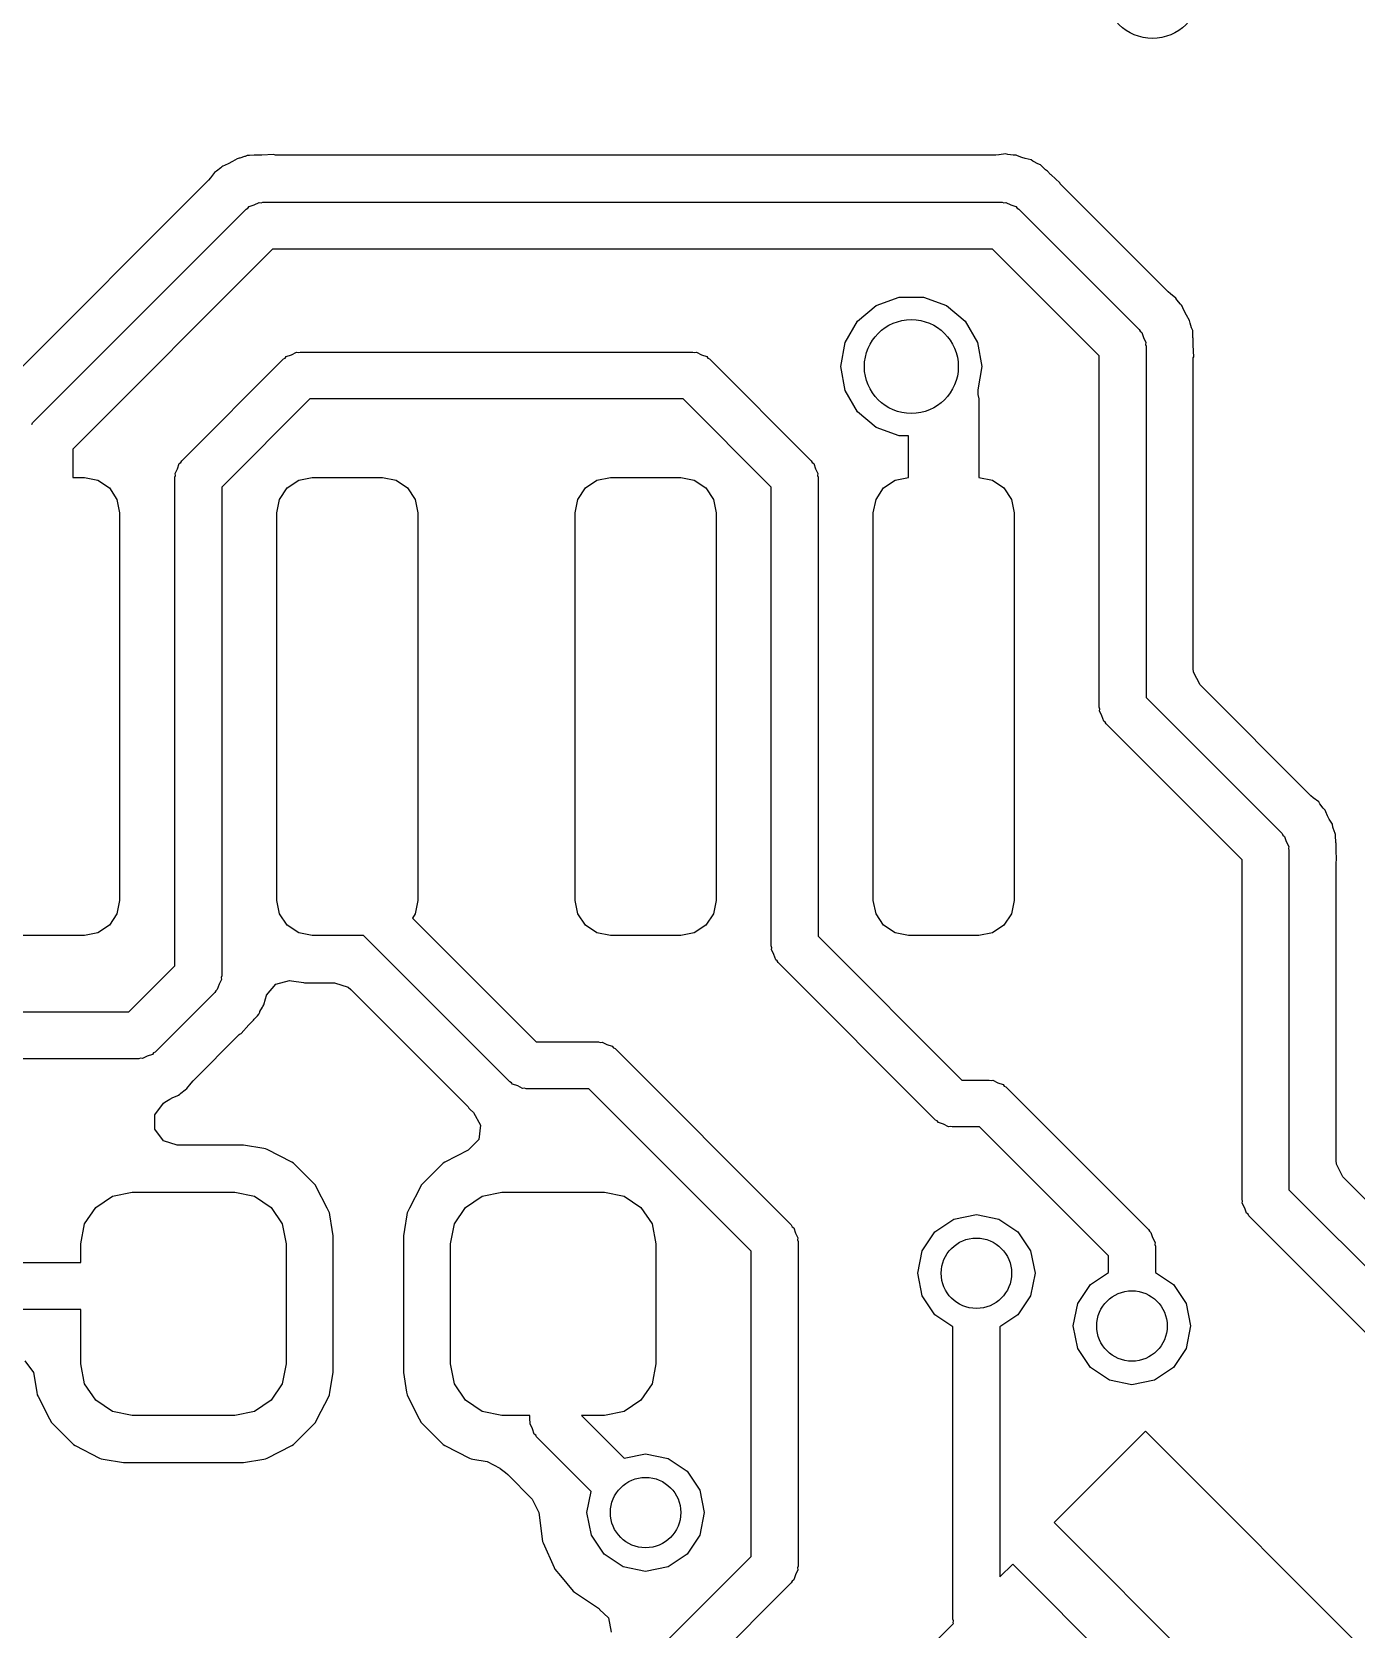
# Model space of a CAD drawing. Extents: x 0.04 to 2.01, y 0.04 to 5.04.
# Drawn here: x 0.8407 to 1.0628, y 1.8095 to 2.0773 of the extents above; entities that cross this region are included whole.
import ezdxf

# ---------------------------------------------------------------- set-up
doc = ezdxf.new("R2010")
doc.units = 0
doc.header["$MEASUREMENT"] = 0
doc.layers.add('BLACK', color=7, linetype='CONTINUOUS')

msp = doc.modelspace()

# ---------------------------------------------------------------- linework, layer by layer
at = {"layer": 'BLACK', "linetype": 'CONTINUOUS'}
for p, q in [((0.876386, 2.05637), (0.875562, 2.05611)), ((0.876472, 2.0564), (0.876386, 2.05637)), ((0.876803, 2.05654), (0.876472, 2.0564)), ((0.876472, 2.0564), (0.876472, 2.0564)), ((0.877162, 2.05656), (0.876803, 2.05654)), ((0.877216, 2.05656), (0.877162, 2.05656)), ((0.87797, 2.05659), (0.877216, 2.05656)), ((0.878174, 2.0566), (0.87797, 2.05659)), ((0.878349, 2.05663), (0.878174, 2.0566)), ((0.879115, 2.05663), (0.878349, 2.05663)), ((0.879261, 2.05664), (0.879115, 2.05663)), ((0.881207, 2.05671), (0.879261, 2.05664)), ((0.881393, 2.05665), (0.881207, 2.05671)), ((0.881555, 2.05663), (0.881393, 2.05665)), ((1.00233, 2.05663), (0.881555, 2.05663)), ((1.00286, 2.05667), (1.00233, 2.05663)), ((1.0029, 2.05668), (1.00286, 2.05667)), ((1.00399, 2.05682), (1.0029, 2.05668)), ((1.00434, 2.05674), (1.00399, 2.05682)), ((1.00435, 2.05674), (1.00434, 2.05674)), ((1.00434, 2.05674), (1.00434, 2.05674)), ((1.00525, 2.05663), (1.00435, 2.05674)), ((1.0055, 2.05663), (1.00525, 2.05663)), ((1.00574, 2.05661), (1.0055, 2.05663)), ((1.006, 2.05651), (1.00574, 2.05661)), ((1.00672, 2.05622), (1.006, 2.05651)), ((1.006, 2.05651), (1.006, 2.05651)), ((0.871364, 2.05372), (0.870669, 2.0528)), ((0.871678, 2.05391), (0.871364, 2.05372)), ((0.872389, 2.05447), (0.871678, 2.05391)), ((0.872561, 2.05465), (0.872389, 2.05447)), ((0.872753, 2.0548), (0.872561, 2.05465)), ((0.873006, 2.05491), (0.872753, 2.0548)), ((0.873717, 2.05522), (0.873006, 2.05491)), ((0.873006, 2.05491), (0.873006, 2.05491)), ((0.874223, 2.05548), (0.873717, 2.05522)), ((0.874335, 2.05555), (0.874223, 2.05548)), ((0.875116, 2.05603), (0.874335, 2.05555)), ((0.87547, 2.0561), (0.875116, 2.05603)), ((0.875562, 2.05611), (0.87547, 2.0561)), ((0.87547, 2.0561), (0.87547, 2.0561)), ((1.00726, 2.05605), (1.00672, 2.05622)), ((1.00828, 2.05581), (1.00726, 2.05605)), ((1.00858, 2.0556), (1.00828, 2.05581)), ((1.00866, 2.05555), (1.00858, 2.0556)), ((1.00858, 2.0556), (1.00858, 2.0556)), ((1.00942, 2.05514), (1.00866, 2.05555)), ((1.00984, 2.05498), (1.00942, 2.05514)), ((1.0101, 2.05473), (1.00984, 2.05498)), ((1.01069, 2.05418), (1.0101, 2.05473)), ((1.01085, 2.05405), (1.01069, 2.05418)), ((1.01099, 2.05395), (1.01085, 2.05405)), ((1.01154, 2.0534), (1.01099, 2.05395)), ((0.870322, 2.05241), (0.836947, 2.01903)), ((0.870669, 2.0528), (0.870322, 2.05241)), ((1.01164, 2.0533), (1.01154, 2.0534)), ((1.01307, 2.05198), (1.01164, 2.0533)), ((1.01316, 2.0518), (1.01307, 2.05198)), ((1.01326, 2.05168), (1.01316, 2.0518)), ((1.03123, 2.03371), (1.01326, 2.05168)), ((0.877135, 2.04799), (0.878012, 2.04827)), ((0.878012, 2.04827), (0.878833, 2.04869)), ((0.878833, 2.04869), (0.879147, 2.04864)), ((0.879147, 2.04864), (0.879449, 2.04874)), ((0.879449, 2.04874), (1.00341, 2.04874)), ((1.00341, 2.04874), (1.00371, 2.04864)), ((1.00371, 2.04864), (1.00402, 2.04869)), ((1.00402, 2.04869), (1.00484, 2.04827)), ((1.00484, 2.04827), (1.00572, 2.04799)), ((0.840838, 2.01176), (0.876665, 2.04759)), ((0.876665, 2.04759), (0.876948, 2.04773)), ((0.876948, 2.04773), (0.877135, 2.04799)), ((1.00572, 2.04799), (1.00591, 2.04773)), ((1.00591, 2.04773), (1.00619, 2.04759)), ((1.00619, 2.04759), (1.02641, 2.02737)), ((0.88108, 2.04087), (0.847559, 2.00735)), ((1.00178, 2.04087), (0.88108, 2.04087)), ((1.01969, 2.02296), (1.00178, 2.04087)), ((0.982283, 2.03141), (0.986138, 2.03281)), ((0.986138, 2.03281), (0.99024, 2.03281)), ((0.99024, 2.03281), (0.994094, 2.03141)), ((1.03162, 2.03337), (1.03123, 2.03371)), ((1.03254, 2.03267), (1.03162, 2.03337)), ((1.03273, 2.03237), (1.03254, 2.03267)), ((1.03273, 2.03236), (1.03273, 2.03237)), ((1.03273, 2.03237), (1.03273, 2.03237)), ((1.03329, 2.03165), (1.03273, 2.03236)), ((0.979141, 2.02877), (0.982283, 2.03141)), ((0.994094, 2.03141), (0.997237, 2.02877)), ((1.03347, 2.03148), (1.03329, 2.03165)), ((1.03362, 2.03128), (1.03347, 2.03148)), ((1.03373, 2.03103), (1.03362, 2.03128)), ((1.03404, 2.03032), (1.03373, 2.03103)), ((1.03373, 2.03103), (1.03373, 2.03103)), ((1.0343, 2.02981), (1.03404, 2.03032)), ((1.03485, 2.02892), (1.0343, 2.02981)), ((0.97709, 2.02522), (0.979141, 2.02877)), ((0.997237, 2.02877), (0.999288, 2.02522)), ((1.02641, 2.02737), (1.02655, 2.02709)), ((1.02655, 2.02709), (1.02681, 2.0269)), ((1.02681, 2.0269), (1.02709, 2.02603)), ((1.03493, 2.02847), (1.03485, 2.02892)), ((1.03518, 2.02765), (1.03493, 2.02847)), ((1.03522, 2.02756), (1.03518, 2.02765)), ((1.03536, 2.02723), (1.03522, 2.02756)), ((1.03522, 2.02756), (1.03522, 2.02756)), ((1.03538, 2.02687), (1.03536, 2.02723)), ((1.03541, 2.02607), (1.03538, 2.02687)), ((1.03538, 2.02687), (1.03538, 2.02687)), ((0.976378, 2.02118), (0.97709, 2.02522)), ((0.999288, 2.02522), (1, 2.02118)), ((1.02709, 2.02603), (1.02751, 2.0252)), ((1.02751, 2.0252), (1.02746, 2.02489)), ((1.02746, 2.02489), (1.02756, 2.02459)), ((1.02756, 2.02459), (1.02756, 1.96569)), ((1.03542, 2.02586), (1.03541, 2.02607)), ((1.03545, 2.02569), (1.03542, 2.02586)), ((1.03545, 2.02492), (1.03545, 2.02569)), ((1.03546, 2.02478), (1.03545, 2.02492)), ((1.03553, 2.02283), (1.03546, 2.02478)), ((0.865838, 2.0054), (0.882909, 2.02247)), ((0.882909, 2.02247), (0.883192, 2.02261)), ((0.883192, 2.02261), (0.883379, 2.02287)), ((0.883379, 2.02287), (0.884256, 2.02316)), ((0.884256, 2.02316), (0.885077, 2.02357)), ((0.885077, 2.02357), (0.885391, 2.02352)), ((0.885391, 2.02352), (0.885693, 2.02362)), ((0.885693, 2.02362), (0.951551, 2.02362)), ((0.951551, 2.02362), (0.951853, 2.02352)), ((0.951853, 2.02352), (0.952167, 2.02357)), ((0.952167, 2.02357), (0.952988, 2.02316)), ((0.952988, 2.02316), (0.953865, 2.02287)), ((0.953865, 2.02287), (0.954052, 2.02261)), ((0.954052, 2.02261), (0.954335, 2.02247)), ((0.954335, 2.02247), (0.971406, 2.0054)), ((1.01969, 1.96406), (1.01969, 2.02296)), ((1.03545, 2.02248), (1.03546, 2.02264)), ((1.03545, 1.97057), (1.03545, 2.02248)), ((1.03546, 2.02264), (1.03553, 2.02283)), ((0.97709, 2.01714), (0.976378, 2.02118)), ((1, 2.02118), (0.999315, 2.0173)), ((0.979141, 2.01359), (0.97709, 2.01714)), ((0.999315, 2.0173), (0.999326, 2.01728)), ((0.999326, 2.01728), (0.999326, 2.0165)), ((0.999326, 2.0165), (0.999528, 2.01575)), ((0.887324, 2.01575), (0.872559, 2.00098)), ((0.94992, 2.01575), (0.887324, 2.01575)), ((0.964685, 2.00098), (0.94992, 2.01575)), ((0.982283, 2.01095), (0.979141, 2.01359)), ((0.999528, 2.01575), (0.999528, 2.00256)), ((0.840694, 2.01148), (0.840838, 2.01176)), ((0.986138, 2.00955), (0.982283, 2.01095)), ((0.987717, 2.00955), (0.986138, 2.00955)), ((0.987717, 2.00256), (0.987717, 2.00955)), ((0.847559, 2.00735), (0.847559, 2.00256)), ((0.865694, 2.00511), (0.865838, 2.0054)), ((0.971406, 2.0054), (0.97155, 2.00511)), ((0.864685, 2.00261), (0.864783, 2.00292)), ((0.864734, 2.00323), (0.865152, 2.00405)), ((0.864783, 2.00292), (0.864734, 2.00323)), ((0.865152, 2.00405), (0.865437, 2.00493)), ((0.865437, 2.00493), (0.865694, 2.00511)), ((0.97155, 2.00511), (0.971807, 2.00493)), ((0.971807, 2.00493), (0.972092, 2.00405)), ((0.972092, 2.00405), (0.972511, 2.00323)), ((0.972511, 2.00323), (0.972461, 2.00292)), ((0.972461, 2.00292), (0.972559, 2.00261)), ((0.847559, 2.00256), (0.849528, 2.00256)), ((0.849528, 2.00256), (0.851788, 2.00211)), ((0.851788, 2.00211), (0.853703, 2.00083)), ((0.853703, 2.00083), (0.854984, 1.99891)), ((0.864685, 1.92069), (0.864685, 2.00261)), ((0.872559, 2.00098), (0.872559, 1.91906)), ((0.882261, 1.99891), (0.883541, 2.00083)), ((0.883541, 2.00083), (0.885457, 2.00211)), ((0.885457, 2.00211), (0.887717, 2.00256)), ((0.887717, 2.00256), (0.899528, 2.00256)), ((0.899528, 2.00256), (0.901788, 2.00211)), ((0.901788, 2.00211), (0.903703, 2.00083)), ((0.903703, 2.00083), (0.904984, 1.99891)), ((0.932261, 1.99891), (0.933541, 2.00083)), ((0.933541, 2.00083), (0.935457, 2.00211)), ((0.935457, 2.00211), (0.937717, 2.00256)), ((0.937717, 2.00256), (0.949528, 2.00256)), ((0.949528, 2.00256), (0.951788, 2.00211)), ((0.951788, 2.00211), (0.953703, 2.00083)), ((0.953703, 2.00083), (0.954984, 1.99891)), ((0.964685, 1.92406), (0.964685, 2.00098)), ((0.972559, 2.00261), (0.972559, 1.92569)), ((0.982261, 1.99891), (0.983541, 2.00083)), ((0.983541, 2.00083), (0.985457, 2.00211)), ((0.985457, 2.00211), (0.987717, 2.00256)), ((0.999528, 2.00256), (1.00179, 2.00211)), ((1.00179, 2.00211), (1.0037, 2.00083)), ((1.0037, 2.00083), (1.00498, 1.99891)), ((0.854984, 1.99891), (0.855433, 1.99665)), ((0.881811, 1.99665), (0.882261, 1.99891)), ((0.904984, 1.99891), (0.905433, 1.99665)), ((0.931811, 1.99665), (0.932261, 1.99891)), ((0.954984, 1.99891), (0.955433, 1.99665)), ((0.981811, 1.99665), (0.982261, 1.99891)), ((1.00498, 1.99891), (1.00543, 1.99665)), ((0.855433, 1.99665), (0.855433, 1.93169)), ((0.881811, 1.93169), (0.881811, 1.99665)), ((0.905433, 1.99665), (0.905433, 1.93169)), ((0.931811, 1.93169), (0.931811, 1.99665)), ((0.955433, 1.99665), (0.955433, 1.93169)), ((0.981811, 1.93169), (0.981811, 1.99665)), ((1.00543, 1.99665), (1.00543, 1.93169)), ((1.0355, 1.96996), (1.03545, 1.97057)), ((1.03659, 1.96781), (1.0355, 1.96996)), ((1.02756, 1.96569), (1.05036, 1.94289)), ((1.05518, 1.94923), (1.03659, 1.96781)), ((1.01978, 1.96375), (1.01969, 1.96406)), ((1.01973, 1.96344), (1.01978, 1.96375)), ((1.02015, 1.96262), (1.01973, 1.96344)), ((1.02044, 1.96174), (1.02015, 1.96262)), ((1.02069, 1.96155), (1.02044, 1.96174)), ((1.02084, 1.96127), (1.02069, 1.96155)), ((1.04364, 1.93847), (1.02084, 1.96127)), ((1.05557, 1.94888), (1.05518, 1.94923)), ((1.05649, 1.94819), (1.05557, 1.94888)), ((1.05668, 1.94788), (1.05649, 1.94819)), ((1.05668, 1.94787), (1.05668, 1.94788)), ((1.05668, 1.94788), (1.05668, 1.94788)), ((1.05724, 1.94716), (1.05668, 1.94787)), ((1.05742, 1.94699), (1.05724, 1.94716)), ((1.05757, 1.9468), (1.05742, 1.94699)), ((1.05768, 1.94655), (1.05757, 1.9468)), ((1.05799, 1.94584), (1.05768, 1.94655)), ((1.05768, 1.94655), (1.05768, 1.94655)), ((1.05825, 1.94533), (1.05799, 1.94584)), ((1.0588, 1.94444), (1.05825, 1.94533)), ((1.05888, 1.94399), (1.0588, 1.94444)), ((1.05914, 1.94317), (1.05888, 1.94399)), ((1.05036, 1.94289), (1.0505, 1.94261)), ((1.0505, 1.94261), (1.05076, 1.94242)), ((1.05076, 1.94242), (1.05104, 1.94154)), ((1.05104, 1.94154), (1.05146, 1.94072)), ((1.05917, 1.94308), (1.05914, 1.94317)), ((1.05931, 1.94275), (1.05917, 1.94308)), ((1.05917, 1.94308), (1.05917, 1.94308)), ((1.05933, 1.94239), (1.05931, 1.94275)), ((1.05936, 1.94158), (1.05933, 1.94239)), ((1.05933, 1.94239), (1.05933, 1.94239)), ((1.05937, 1.94138), (1.05936, 1.94158)), ((1.0594, 1.9412), (1.05937, 1.94138)), ((1.0594, 1.94044), (1.0594, 1.9412)), ((1.04364, 1.88156), (1.04364, 1.93847)), ((1.05146, 1.94072), (1.05141, 1.94041)), ((1.05141, 1.94041), (1.05151, 1.9401)), ((1.05151, 1.9401), (1.05151, 1.88319)), ((1.05941, 1.94029), (1.0594, 1.94044)), ((1.05948, 1.93835), (1.05941, 1.94029)), ((1.0594, 1.938), (1.05942, 1.93816)), ((1.0594, 1.88808), (1.0594, 1.938)), ((1.05942, 1.93816), (1.05948, 1.93835)), ((0.855433, 1.93169), (0.854984, 1.92943)), ((0.882261, 1.92943), (0.881811, 1.93169)), ((0.905433, 1.93169), (0.904984, 1.92943)), ((0.932261, 1.92943), (0.931811, 1.93169)), ((0.955433, 1.93169), (0.954984, 1.92943)), ((0.982261, 1.92943), (0.981811, 1.93169)), ((1.00543, 1.93169), (1.00498, 1.92943)), ((0.854984, 1.92943), (0.853703, 1.92752)), ((0.883541, 1.92752), (0.882261, 1.92943)), ((0.904984, 1.92943), (0.904514, 1.92873)), ((0.904514, 1.92873), (0.925253, 1.90799)), ((0.933541, 1.92752), (0.932261, 1.92943)), ((0.954984, 1.92943), (0.953703, 1.92752)), ((0.983541, 1.92752), (0.982261, 1.92943)), ((1.00498, 1.92943), (1.0037, 1.92752)), ((0.849528, 1.92579), (0.837717, 1.92579)), ((0.851788, 1.92624), (0.849528, 1.92579)), ((0.853703, 1.92752), (0.851788, 1.92624)), ((0.885457, 1.92624), (0.883541, 1.92752)), ((0.887717, 1.92579), (0.885457, 1.92624)), ((0.896322, 1.92579), (0.887717, 1.92579)), ((0.920838, 1.90127), (0.896322, 1.92579)), ((0.935457, 1.92624), (0.933541, 1.92752)), ((0.937717, 1.92579), (0.935457, 1.92624)), ((0.949528, 1.92579), (0.937717, 1.92579)), ((0.951788, 1.92624), (0.949528, 1.92579)), ((0.953703, 1.92752), (0.951788, 1.92624)), ((0.972559, 1.92569), (0.99667, 1.90157)), ((0.985457, 1.92624), (0.983541, 1.92752)), ((0.987717, 1.92579), (0.985457, 1.92624)), ((0.999528, 1.92579), (0.987717, 1.92579)), ((1.00179, 1.92624), (0.999528, 1.92579)), ((1.0037, 1.92752), (1.00179, 1.92624)), ((0.964783, 1.92375), (0.964685, 1.92406)), ((0.964734, 1.92344), (0.964783, 1.92375)), ((0.965152, 1.92262), (0.964734, 1.92344)), ((0.965437, 1.92174), (0.965152, 1.92262)), ((0.856991, 1.91299), (0.864685, 1.92069)), ((0.965694, 1.92155), (0.965437, 1.92174)), ((0.965838, 1.92127), (0.965694, 1.92155)), ((0.992255, 1.89485), (0.965838, 1.92127)), ((0.872092, 1.91762), (0.871807, 1.91674)), ((0.872511, 1.91844), (0.872092, 1.91762)), ((0.872559, 1.91906), (0.872461, 1.91875)), ((0.872461, 1.91875), (0.872511, 1.91844)), ((0.880061, 1.9158), (0.881601, 1.91765)), ((0.881601, 1.91765), (0.883936, 1.91824)), ((0.883936, 1.91824), (0.884244, 1.91821)), ((0.884244, 1.91821), (0.886269, 1.91791)), ((0.886269, 1.91791), (0.886269, 1.91791)), ((0.886269, 1.91791), (0.886409, 1.91789)), ((0.886409, 1.91789), (0.891438, 1.91789)), ((0.891438, 1.91789), (0.893729, 1.91715)), ((0.893729, 1.91715), (0.894194, 1.91675)), ((0.871406, 1.91627), (0.861406, 1.90627)), ((0.87155, 1.91655), (0.871406, 1.91627)), ((0.871807, 1.91674), (0.87155, 1.91655)), ((0.879626, 1.91418), (0.879868, 1.9152)), ((0.879868, 1.9152), (0.88004, 1.91574)), ((0.88004, 1.91574), (0.880061, 1.9158)), ((0.894194, 1.91675), (0.913767, 1.89718)), ((0.702126, 1.91299), (0.856991, 1.91299)), ((0.877866, 1.91161), (0.878001, 1.91177)), ((0.878001, 1.91177), (0.878551, 1.91236)), ((0.878551, 1.91236), (0.878795, 1.91262)), ((0.878551, 1.91236), (0.878551, 1.91236)), ((0.878795, 1.91262), (0.878929, 1.91296)), ((0.878929, 1.91296), (0.878963, 1.91304)), ((0.878929, 1.91296), (0.878929, 1.91296)), ((0.878963, 1.91304), (0.879369, 1.91381)), ((0.879369, 1.91381), (0.879422, 1.91388)), ((0.879422, 1.91388), (0.879626, 1.91418)), ((0.879422, 1.91388), (0.879422, 1.91388)), ((0.867749, 1.90145), (0.875498, 1.9092)), ((0.875498, 1.9092), (0.875621, 1.90931)), ((0.875621, 1.90931), (0.875798, 1.90939)), ((0.875798, 1.90939), (0.877121, 1.91082)), ((0.877121, 1.91082), (0.877223, 1.91092)), ((0.877223, 1.91092), (0.877766, 1.91147)), ((0.877766, 1.91147), (0.877866, 1.91161)), ((0.925253, 1.90799), (0.935714, 1.90799)), ((0.935714, 1.90799), (0.936016, 1.90789)), ((0.936016, 1.90789), (0.936329, 1.90794)), ((0.936329, 1.90794), (0.937151, 1.90753)), ((0.937151, 1.90753), (0.938028, 1.90724)), ((0.938028, 1.90724), (0.938214, 1.90698)), ((0.938214, 1.90698), (0.938497, 1.90684)), ((0.938497, 1.90684), (0.968059, 1.87728)), ((0.858622, 1.90512), (0.703757, 1.90512)), ((0.858924, 1.90522), (0.858622, 1.90512)), ((0.859238, 1.90517), (0.858924, 1.90522)), ((0.860059, 1.90559), (0.859238, 1.90517)), ((0.860936, 1.90587), (0.860059, 1.90559)), ((0.861123, 1.90613), (0.860936, 1.90587)), ((0.861406, 1.90627), (0.861123, 1.90613)), ((0.866707, 1.90014), (0.867402, 1.90105)), ((0.867402, 1.90105), (0.867749, 1.90145)), ((0.921121, 1.90113), (0.920838, 1.90127)), ((0.921308, 1.90087), (0.921121, 1.90113)), ((0.99667, 1.90157), (1.00126, 1.90157)), ((1.00126, 1.90157), (1.00156, 1.90148)), ((1.00156, 1.90148), (1.00187, 1.90153)), ((1.00187, 1.90153), (1.00269, 1.90111)), ((1.00269, 1.90111), (1.00357, 1.90082)), ((0.863018, 1.89787), (0.863848, 1.89838)), ((0.863848, 1.89838), (0.864354, 1.89864)), ((0.864354, 1.89864), (0.865065, 1.89895)), ((0.865065, 1.89895), (0.865317, 1.89905)), ((0.865065, 1.89895), (0.865065, 1.89895)), ((0.865317, 1.89905), (0.86551, 1.89921)), ((0.86551, 1.89921), (0.865682, 1.89938)), ((0.865682, 1.89938), (0.866392, 1.89995)), ((0.866392, 1.89995), (0.866707, 1.90014)), ((0.922185, 1.90059), (0.921308, 1.90087)), ((0.923006, 1.90017), (0.922185, 1.90059)), ((0.92332, 1.90022), (0.923006, 1.90017)), ((0.923622, 1.90012), (0.92332, 1.90022)), ((0.934083, 1.90012), (0.923622, 1.90012)), ((0.961339, 1.87286), (0.934083, 1.90012)), ((1.00357, 1.90082), (1.00376, 1.90057)), ((1.00376, 1.90057), (1.00404, 1.90042)), ((1.00404, 1.90042), (1.02797, 1.8765)), ((0.861356, 1.89575), (0.862772, 1.8977)), ((0.861356, 1.89334), (0.861356, 1.89575)), ((0.862772, 1.8977), (0.863018, 1.89787)), ((0.913767, 1.89718), (0.913873, 1.89706)), ((0.913873, 1.89706), (0.91396, 1.89688)), ((0.91396, 1.89688), (0.914224, 1.89663)), ((0.914224, 1.89663), (0.914768, 1.89613)), ((0.914768, 1.89613), (0.915941, 1.89403)), ((0.862772, 1.89139), (0.861356, 1.89334)), ((0.915941, 1.89403), (0.915654, 1.89163)), ((0.992538, 1.89471), (0.992255, 1.89485)), ((0.992725, 1.89445), (0.992538, 1.89471)), ((0.993602, 1.89417), (0.992725, 1.89445)), ((0.994423, 1.89375), (0.993602, 1.89417)), ((0.994737, 1.8938), (0.994423, 1.89375)), ((0.995039, 1.8937), (0.994737, 1.8938)), ((0.999626, 1.8937), (0.995039, 1.8937)), ((1.02124, 1.87208), (0.999626, 1.8937)), ((0.865063, 1.89065), (0.862772, 1.89139)), ((0.876033, 1.89065), (0.865063, 1.89065)), ((0.876185, 1.89063), (0.876033, 1.89065)), ((0.879595, 1.89009), (0.876185, 1.89063)), ((0.876185, 1.89063), (0.876185, 1.89063)), ((0.915654, 1.89163), (0.913886, 1.8898)), ((0.879596, 1.89009), (0.879595, 1.89009)), ((0.879898, 1.89004), (0.879596, 1.89009)), ((0.880172, 1.8899), (0.879898, 1.89004)), ((0.884284, 1.8878), (0.880172, 1.8899)), ((0.880172, 1.8899), (0.880172, 1.8899)), ((0.884557, 1.88766), (0.884284, 1.8878)), ((0.884284, 1.8878), (0.884284, 1.8878)), ((0.888254, 1.88397), (0.884557, 1.88766)), ((0.909695, 1.88766), (0.905998, 1.88397)), ((0.909968, 1.8878), (0.909695, 1.88766)), ((0.913886, 1.8898), (0.909968, 1.8878)), ((0.909968, 1.8878), (0.909968, 1.8878)), ((1.05945, 1.88747), (1.0594, 1.88808)), ((1.06055, 1.88532), (1.05945, 1.88747)), ((1.11196, 1.83391), (1.06055, 1.88532)), ((0.854214, 1.8821), (0.85751, 1.88276)), ((0.85751, 1.88276), (0.874734, 1.88276)), ((0.874734, 1.88276), (0.87803, 1.8821)), ((0.888393, 1.88369), (0.888254, 1.88397)), ((0.89024, 1.88007), (0.888393, 1.88369)), ((0.888393, 1.88369), (0.888393, 1.88369)), ((0.905859, 1.88369), (0.904012, 1.88007)), ((0.905998, 1.88397), (0.905859, 1.88369)), ((0.905859, 1.88369), (0.905859, 1.88369)), ((0.916222, 1.8821), (0.919518, 1.88276)), ((0.919518, 1.88276), (0.936742, 1.88276)), ((0.936742, 1.88276), (0.940038, 1.8821)), ((1.05151, 1.88319), (1.11471, 1.81999)), ((0.849553, 1.87744), (0.85142, 1.88023)), ((0.85142, 1.88023), (0.854214, 1.8821)), ((0.87803, 1.8821), (0.880824, 1.88023)), ((0.880824, 1.88023), (0.882691, 1.87744)), ((0.890628, 1.87931), (0.89024, 1.88007)), ((0.904012, 1.88007), (0.903624, 1.87931)), ((0.911561, 1.87744), (0.913428, 1.88023)), ((0.913428, 1.88023), (0.916222, 1.8821)), ((0.940038, 1.8821), (0.942832, 1.88023)), ((0.942832, 1.88023), (0.944699, 1.87744)), ((1.04373, 1.88126), (1.04364, 1.88156)), ((1.04368, 1.88095), (1.04373, 1.88126)), ((1.0441, 1.88012), (1.04368, 1.88095)), ((1.04439, 1.87925), (1.0441, 1.88012)), ((0.848898, 1.87414), (0.849553, 1.87744)), ((0.882691, 1.87744), (0.883346, 1.87414)), ((0.890676, 1.87901), (0.890628, 1.87931)), ((0.890676, 1.879), (0.890676, 1.87901)), ((0.891067, 1.87653), (0.890676, 1.879)), ((0.903576, 1.879), (0.903185, 1.87653)), ((0.903624, 1.87931), (0.903576, 1.87901)), ((0.903576, 1.87901), (0.903576, 1.879)), ((0.910906, 1.87414), (0.911561, 1.87744)), ((0.944699, 1.87744), (0.945354, 1.87414)), ((0.968059, 1.87728), (0.968204, 1.87699)), ((0.968204, 1.87699), (0.968461, 1.87681)), ((0.992137, 1.87614), (0.99533, 1.87827)), ((0.99533, 1.87827), (0.999097, 1.87902)), ((0.999097, 1.87902), (1.00286, 1.87827)), ((1.00286, 1.87827), (1.00606, 1.87614)), ((1.04464, 1.87906), (1.04439, 1.87925)), ((1.04479, 1.87878), (1.04464, 1.87906)), ((1.10915, 1.81442), (1.04479, 1.87878)), ((0.89124, 1.87544), (0.891067, 1.87653)), ((0.89124, 1.85267), (0.89124, 1.87544)), ((0.903185, 1.87653), (0.903012, 1.87544)), ((0.903012, 1.87544), (0.903012, 1.85267)), ((0.968461, 1.87681), (0.968746, 1.87593)), ((0.968746, 1.87593), (0.969164, 1.87511)), ((0.969164, 1.87511), (0.969114, 1.8748)), ((0.969114, 1.8748), (0.969213, 1.87449)), ((0.969213, 1.87449), (0.969213, 1.82009)), ((0.990003, 1.87294), (0.992137, 1.87614)), ((1.00606, 1.87614), (1.00819, 1.87294)), ((1.02797, 1.8765), (1.02811, 1.87621)), ((1.02811, 1.87621), (1.02837, 1.87603)), ((1.02837, 1.87603), (1.02865, 1.87515)), ((1.02865, 1.87515), (1.02907, 1.87433)), ((1.02907, 1.87433), (1.02902, 1.87402)), ((0.848898, 1.871), (0.848898, 1.87414)), ((0.883346, 1.87414), (0.883346, 1.85397)), ((0.910906, 1.85397), (0.910906, 1.87414)), ((0.945354, 1.87414), (0.945354, 1.85397)), ((0.961339, 1.82172), (0.961339, 1.87286)), ((0.989254, 1.86918), (0.990003, 1.87294)), ((1.00819, 1.87294), (1.00894, 1.86918)), ((1.02124, 1.86932), (1.02124, 1.87208)), ((1.02902, 1.87402), (1.02912, 1.87371)), ((1.02912, 1.87371), (1.02912, 1.86932)), ((0.779746, 1.871), (0.848898, 1.871)), ((0.990003, 1.86541), (0.989254, 1.86918)), ((1.00894, 1.86918), (1.00819, 1.86541)), ((1.01822, 1.8673), (1.02124, 1.86932)), ((1.02912, 1.86932), (1.03214, 1.8673)), ((1.01609, 1.86411), (1.01822, 1.8673)), ((1.03214, 1.8673), (1.03427, 1.86411)), ((0.992137, 1.86222), (0.990003, 1.86541)), ((1.00819, 1.86541), (1.00606, 1.86222)), ((1.01534, 1.86034), (1.01609, 1.86411)), ((1.03427, 1.86411), (1.03502, 1.86034)), ((0.848898, 1.86312), (0.785314, 1.86312)), ((0.848898, 1.85397), (0.848898, 1.86312)), ((0.99516, 1.8602), (0.992137, 1.86222)), ((1.00606, 1.86222), (1.00303, 1.8602)), ((0.99516, 1.81121), (0.99516, 1.8602)), ((1.00303, 1.8602), (1.00303, 1.81827)), ((1.01609, 1.85658), (1.01534, 1.86034)), ((1.03502, 1.86034), (1.03427, 1.85658)), ((1.01822, 1.85338), (1.01609, 1.85658)), ((1.03427, 1.85658), (1.03214, 1.85338)), ((0.83956, 1.85448), (0.840976, 1.85254)), ((0.849553, 1.85067), (0.848898, 1.85397)), ((0.883346, 1.85397), (0.882691, 1.85067)), ((0.911561, 1.85067), (0.910906, 1.85397)), ((0.945354, 1.85397), (0.944699, 1.85067)), ((1.02142, 1.85125), (1.01822, 1.85338)), ((1.03214, 1.85338), (1.02895, 1.85125)), ((0.840976, 1.85254), (0.841119, 1.85194)), ((0.841119, 1.85194), (0.841287, 1.85088)), ((0.841287, 1.85088), (0.841545, 1.84925)), ((0.85142, 1.84788), (0.849553, 1.85067)), ((0.882691, 1.85067), (0.880824, 1.84788)), ((0.890699, 1.84925), (0.891216, 1.85252)), ((0.891216, 1.85252), (0.89124, 1.85267)), ((0.891216, 1.85252), (0.891216, 1.85252)), ((0.903012, 1.85267), (0.903036, 1.85252)), ((0.903036, 1.85252), (0.903036, 1.85252)), ((0.903036, 1.85252), (0.903553, 1.84925)), ((0.913428, 1.84788), (0.911561, 1.85067)), ((0.944699, 1.85067), (0.942832, 1.84788)), ((1.02518, 1.8505), (1.02142, 1.85125)), ((1.02895, 1.85125), (1.02518, 1.8505)), ((0.841545, 1.84925), (0.841616, 1.8488)), ((0.841616, 1.8488), (0.841755, 1.84853)), ((0.841755, 1.84853), (0.841755, 1.84853)), ((0.841755, 1.84853), (0.843667, 1.84478)), ((0.854214, 1.84601), (0.85142, 1.84788)), ((0.880824, 1.84788), (0.87803, 1.84601)), ((0.888577, 1.84478), (0.890489, 1.84853)), ((0.890489, 1.84853), (0.890628, 1.8488)), ((0.890489, 1.84853), (0.890489, 1.84853)), ((0.890628, 1.8488), (0.890699, 1.84925)), ((0.903553, 1.84925), (0.903624, 1.8488)), ((0.903624, 1.8488), (0.903763, 1.84853)), ((0.903763, 1.84853), (0.903763, 1.84853)), ((0.903763, 1.84853), (0.905675, 1.84478)), ((0.916222, 1.84601), (0.913428, 1.84788)), ((0.942832, 1.84788), (0.940038, 1.84601)), ((0.843667, 1.84478), (0.84399, 1.84414)), ((0.85751, 1.84535), (0.854214, 1.84601)), ((0.874734, 1.84535), (0.85751, 1.84535)), ((0.87803, 1.84601), (0.874734, 1.84535)), ((0.888254, 1.84414), (0.888577, 1.84478)), ((0.905675, 1.84478), (0.905998, 1.84414)), ((0.919518, 1.84535), (0.916222, 1.84601)), ((0.924193, 1.84535), (0.919518, 1.84535)), ((0.924193, 1.84455), (0.924193, 1.84535)), ((0.936742, 1.84535), (0.932891, 1.84535)), ((0.932891, 1.84535), (0.940057, 1.83819)), ((0.940038, 1.84601), (0.936742, 1.84535)), ((0.84399, 1.84414), (0.847687, 1.84045)), ((0.884557, 1.84045), (0.888254, 1.84414)), ((0.905998, 1.84414), (0.909695, 1.84045)), ((0.924291, 1.84425), (0.924193, 1.84455)), ((0.924241, 1.84393), (0.924291, 1.84425)), ((0.92466, 1.84311), (0.924241, 1.84393)), ((0.924945, 1.84223), (0.92466, 1.84311)), ((0.925202, 1.84205), (0.924945, 1.84223)), ((1.01215, 1.82739), (1.02746, 1.8427)), ((1.02746, 1.8427), (1.072, 1.79815)), ((0.847687, 1.84045), (0.84796, 1.84031)), ((0.84796, 1.84031), (0.84796, 1.84031)), ((0.84796, 1.84031), (0.852072, 1.83821)), ((0.880172, 1.83821), (0.884284, 1.84031)), ((0.884284, 1.84031), (0.884557, 1.84045)), ((0.884284, 1.84031), (0.884284, 1.84031)), ((0.909695, 1.84045), (0.909968, 1.84031)), ((0.909968, 1.84031), (0.909968, 1.84031)), ((0.909968, 1.84031), (0.91408, 1.83821)), ((0.925346, 1.84176), (0.925202, 1.84205)), ((0.934489, 1.83262), (0.925346, 1.84176)), ((0.852072, 1.83821), (0.852346, 1.83807)), ((0.852346, 1.83807), (0.852649, 1.83802)), ((0.852649, 1.83802), (0.852649, 1.83802)), ((0.852649, 1.83802), (0.856059, 1.83748)), ((0.856059, 1.83748), (0.856059, 1.83748)), ((0.856059, 1.83748), (0.856211, 1.83746)), ((0.856211, 1.83746), (0.876033, 1.83746)), ((0.876033, 1.83746), (0.876185, 1.83748)), ((0.876185, 1.83748), (0.879595, 1.83802)), ((0.876185, 1.83748), (0.876185, 1.83748)), ((0.879595, 1.83802), (0.879596, 1.83802)), ((0.879596, 1.83802), (0.879898, 1.83807)), ((0.879898, 1.83807), (0.880172, 1.83821)), ((0.91408, 1.83821), (0.914354, 1.83807)), ((0.914354, 1.83807), (0.914656, 1.83802)), ((0.914656, 1.83802), (0.914657, 1.83802)), ((0.914657, 1.83802), (0.917072, 1.83764)), ((0.917072, 1.83764), (0.919194, 1.8365)), ((0.940057, 1.83819), (0.943622, 1.8389)), ((0.943622, 1.8389), (0.947389, 1.83815)), ((0.947389, 1.83815), (0.950582, 1.83601)), ((0.919194, 1.8365), (0.919214, 1.83646)), ((0.919214, 1.83646), (0.920129, 1.83577)), ((0.920129, 1.83577), (0.920525, 1.83542)), ((0.920525, 1.83542), (0.924622, 1.83132)), ((0.950582, 1.83601), (0.952715, 1.83282)), ((0.93378, 1.82906), (0.934489, 1.83262)), ((0.952715, 1.83282), (0.953465, 1.82906)), ((0.924622, 1.83132), (0.925731, 1.82907)), ((0.925731, 1.82907), (0.926364, 1.82424)), ((0.934529, 1.82529), (0.93378, 1.82906)), ((0.953465, 1.82906), (0.952715, 1.82529)), ((1.05669, 1.78284), (1.01215, 1.82739)), ((0.926364, 1.82424), (0.926475, 1.82398)), ((0.926475, 1.82398), (0.926475, 1.82398)), ((0.926475, 1.82398), (0.928298, 1.81984)), ((0.936662, 1.8221), (0.934529, 1.82529)), ((0.952715, 1.82529), (0.950582, 1.8221)), ((0.939855, 1.81996), (0.936662, 1.8221)), ((0.945838, 1.80622), (0.961339, 1.82172)), ((0.950582, 1.8221), (0.947389, 1.81996)), ((0.928298, 1.81984), (0.92841, 1.81959)), ((0.92841, 1.81959), (0.929344, 1.81847)), ((0.929344, 1.81847), (0.9315, 1.81591)), ((0.943622, 1.81921), (0.939855, 1.81996)), ((0.947389, 1.81996), (0.943622, 1.81921)), ((0.968746, 1.81865), (0.968461, 1.81777)), ((0.969164, 1.81947), (0.968746, 1.81865)), ((0.969213, 1.82009), (0.969114, 1.81978)), ((0.969114, 1.81978), (0.969164, 1.81947)), ((1.00303, 1.81827), (1.00519, 1.82043)), ((1.00519, 1.82043), (1.04973, 1.77588)), ((0.9315, 1.81591), (0.9315, 1.81591)), ((0.9315, 1.81591), (0.931679, 1.8157)), ((0.931679, 1.8157), (0.935714, 1.81301)), ((0.968059, 1.8173), (0.952559, 1.8018)), ((0.968204, 1.81759), (0.968059, 1.8173)), ((0.968461, 1.81777), (0.968204, 1.81759)), ((0.935714, 1.81301), (0.935908, 1.81288)), ((0.935908, 1.81288), (0.935876, 1.81283)), ((0.935876, 1.81283), (0.937395, 1.81139)), ((0.937395, 1.81139), (0.937834, 1.80902)), ((0.989878, 1.80511), (0.995258, 1.81049)), ((0.995258, 1.8109), (0.99516, 1.81121)), ((0.995208, 1.81059), (0.995258, 1.8109)), ((0.995258, 1.81049), (0.995208, 1.81059))]:
    msp.add_line(p, q, dxfattribs=at)
at = {"layer": 'BLACK'}
for centre, radius in [((1.02862, 2.08406), 0.007874), ((0.988189, 2.02118), 0.007874), ((0.999097, 1.86918), 0.005906), ((1.02518, 1.86034), 0.005906), ((0.943622, 1.82906), 0.005906)]:
    msp.add_circle(centre, radius, dxfattribs=at)

doc.saveas('drawing.dxf')
